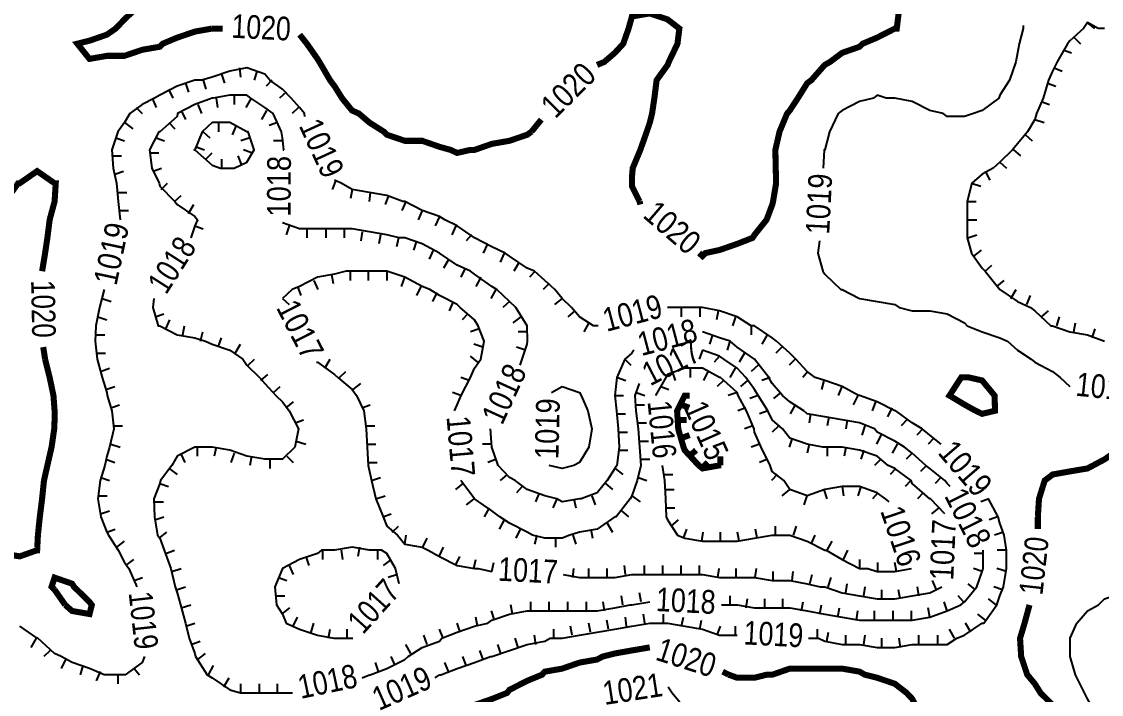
# Model space of a CAD drawing. Extents: x 628896 to 629881, y 4519192 to 4520125.
# Drawn here: x 629102 to 629279.9, y 4519691.2 to 4519802.1 of the extents above; entities that cross this region are included whole.
import ezdxf
from ezdxf.enums import TextEntityAlignment as Align

# ---------------------------------------------------------------- set-up
doc = ezdxf.new("R2010")
doc.units = 0

msp = doc.modelspace()

# ---------------------------------------------------------------- linework, layer by layer
at = {"layer": 'GSLAYER', "linetype": 'CONTINUOUS', "const_width": 1, "flags": 128}
for points in [[(629133.375, 4519801), (629130.5625, 4519800.5), (629127.625, 4519799.5), (629125.25, 4519798.5), (629124.75, 4519798), (629121.875, 4519797.5), (629118.9375, 4519796.5), (629116.0625, 4519796.5), (629113.1875, 4519796), (629111.1875, 4519798.5), (629113.1875, 4519799), (629116.0625, 4519800), (629117.5, 4519801), (629118.9375, 4519802.5), (629120.5, 4519804), (629120.75, 4519807), (629120.8125, 4519810), (629120.625, 4519813), (629120.6875, 4519815.5), (629121.375, 4519818.5)], [(629246.5625, 4519804), (629246.1875, 4519801), (629245.875, 4519801), (629242.9375, 4519799.5), (629240.5625, 4519798.5), (629240.0625, 4519798), (629237.1875, 4519797), (629235.1875, 4519795.5), (629234.3125, 4519795), (629232.125, 4519792.5), (629231.4375, 4519792), (629229.875, 4519789.5), (629228.5625, 4519787.5), (629228.125, 4519787), (629226.875, 4519784), (629226.1875, 4519781), (629226.25, 4519778), (629226.3125, 4519775.5), (629225.8125, 4519772.5), (629225.6875, 4519772), (629224.75, 4519769.5), (629222.75, 4519767), (629222.4375, 4519766.5), (629219.875, 4519765.5), (629217, 4519764.5), (629214.6875, 4519764), (629214.1875, 4519763.5), (629213.625, 4519764)], [(629203.8125, 4519772.5), (629202.5625, 4519775), (629202.5625, 4519775.5), (629202.5625, 4519776.5), (629202.6875, 4519778), (629203.9375, 4519781), (629205, 4519784), (629205.5, 4519785.5), (629205.875, 4519787), (629206.25, 4519789.5), (629206.625, 4519792.5), (629208.4375, 4519795), (629208.625, 4519795.5), (629210.0625, 4519798.5), (629210.375, 4519801), (629208.4375, 4519802.5), (629205.5, 4519803.5), (629202.5625, 4519803), (629202, 4519801), (629201.125, 4519798.5), (629199.75, 4519797), (629198, 4519795.5), (629196.8125, 4519795)], [(629135.125, 4519801), (629133.375, 4519801)], [(629186, 4519784), (629185.3125, 4519783.5), (629182.375, 4519782.5), (629179.5, 4519782), (629176.625, 4519781), (629175.9375, 4519781), (629173.75, 4519780.5), (629172.6875, 4519781), (629170.875, 4519781.5), (629168, 4519782.5), (629165.125, 4519782.5), (629162.1875, 4519783.5), (629161.6875, 4519784), (629159.3125, 4519785.5), (629157.5625, 4519787), (629156.4375, 4519787.5), (629154.8125, 4519789.5), (629153.5625, 4519791.5), (629152.8125, 4519792.5), (629151.0625, 4519795.5), (629150.75, 4519796), (629149, 4519798.5), (629147.8125, 4519800)], [(629147.8125, 4519800), (629147.8125, 4519800)], [(629196.8125, 4519795), (629196.8125, 4519795)], [(629187.625, 4519786), (629186, 4519784)], [(629095.8125, 4519752), (629095.875, 4519752.5), (629098.0625, 4519755), (629098.75, 4519758), (629098.625, 4519761), (629098.125, 4519764), (629097.6875, 4519766.5), (629097.5625, 4519769.5), (629098.75, 4519772), (629099.25, 4519772.5), (629101.4375, 4519775.5), (629101.6875, 4519775.5), (629104.5625, 4519777.5), (629107.4375, 4519775.5), (629107.625, 4519775.5), (629107.4375, 4519772.5), (629106.625, 4519769.5), (629106.25, 4519766.5), (629105.875, 4519764), (629105.375, 4519761)], [(629203.9375, 4519772), (629203.8125, 4519772.5)], [(629213.625, 4519764), (629213.625, 4519764)], [(629105.375, 4519761), (629105.375, 4519761)], [(629105.5625, 4519748.5), (629105.875, 4519746.5)], [(629105.875, 4519746.5), (629106.625, 4519743.5), (629107.25, 4519740.5), (629107.4375, 4519738), (629107.4375, 4519736.5), (629107.375, 4519735), (629106.9375, 4519732), (629106.25, 4519729), (629105.6875, 4519726.5), (629105.375, 4519723.5), (629105, 4519720.5), (629104.6875, 4519717.5), (629104.5625, 4519715), (629104.5, 4519715), (629101.6875, 4519714), (629098.75, 4519714.5), (629097.1875, 4519715), (629095.875, 4519715), (629093, 4519715.5), (629090.4375, 4519715), (629090.125, 4519714.5), (629087.3125, 4519713.5)], [(629257.375, 4519739), (629254.875, 4519740.5), (629256.8125, 4519743.5), (629257.375, 4519743.5), (629258.0625, 4519743.5), (629260.25, 4519743), (629262.3125, 4519740.5), (629262.375, 4519738), (629260.25, 4519737.5), (629259.1875, 4519738)], [(629211.375, 4519740.5), (629211.25, 4519740.5), (629210, 4519738), (629210.1875, 4519735), (629211.0625, 4519732), (629211.25, 4519731.5), (629213.5625, 4519729), (629214.1875, 4519728.5), (629217, 4519729), (629217.3125, 4519729)], [(629212.0625, 4519740.5), (629211.375, 4519740.5)], [(629210.6875, 4519739), (629212, 4519738.5)], [(629259.1875, 4519738), (629257.375, 4519739)], [(629269.4375, 4519720.5), (629269.625, 4519723.5), (629270.5625, 4519726.5), (629271.875, 4519727.5), (629274.6875, 4519728), (629277.625, 4519728.5), (629278.5625, 4519729), (629280.4375, 4519730), (629283.375, 4519732), (629283.5, 4519732), (629286.3125, 4519733.5), (629288.5625, 4519735), (629289.125, 4519735), (629292.0625, 4519736), (629294.875, 4519737), (629297.75, 4519737.5), (629299.6875, 4519738), (629300.625, 4519738), (629303.5, 4519738.5), (629306.375, 4519739), (629309.3125, 4519739.5)], [(629210.0625, 4519736.5), (629211.5625, 4519736.5)], [(629210.6875, 4519733.5), (629212.0625, 4519734)], [(629212, 4519730.5), (629213.125, 4519731.5)], [(629214.0625, 4519728.5), (629215.0625, 4519729.5)], [(629217.125, 4519729), (629217.125, 4519730.5)], [(629217.3125, 4519729), (629217.3125, 4519729)], [(629269.4375, 4519718.5), (629269.4375, 4519720.5)], [(629107.4375, 4519708.5), (629106.9375, 4519709), (629107.4375, 4519710.5), (629110.3125, 4519709.5), (629110.625, 4519709), (629113.1875, 4519706.5), (629113.5625, 4519706), (629113.1875, 4519704.5), (629110.3125, 4519705), (629109.1875, 4519706)], [(629109.1875, 4519706), (629107.4375, 4519708.5)], [(629279.1875, 4519657), (629278.5625, 4519660), (629277.625, 4519663), (629277.625, 4519663), (629276.8125, 4519666), (629276.5625, 4519668.5), (629276.3125, 4519671.5), (629276.25, 4519674.5), (629276.125, 4519677.5), (629275.5625, 4519680), (629274.6875, 4519683), (629273.6875, 4519686), (629272.3125, 4519689), (629271.875, 4519689.5), (629269.875, 4519691.5), (629268.9375, 4519693), (629267.6875, 4519694.5), (629266.6875, 4519697.5), (629266.5, 4519700.5), (629267.25, 4519703), (629268.0625, 4519706)], [(629268.0625, 4519706), (629268.0625, 4519706)], [(629159.3125, 4519683), (629159.625, 4519683), (629162.1875, 4519683.5), (629165.125, 4519684.5), (629167.4375, 4519686), (629168, 4519686), (629170.875, 4519687), (629173.75, 4519688), (629175.125, 4519689), (629176.625, 4519689.5), (629179.5, 4519690.5), (629182, 4519691.5), (629182.375, 4519692), (629185.3125, 4519693.5), (629187.75, 4519694.5), (629188.1875, 4519695), (629191.0625, 4519695.5), (629193.9375, 4519696.5), (629196.8125, 4519697), (629197.75, 4519697.5), (629199.75, 4519698), (629202.5625, 4519698.5), (629205.5, 4519699)], [(629205.5, 4519699), (629205.5, 4519699)], [(629218.5, 4519694.5), (629219.875, 4519694), (629222.75, 4519694), (629224.75, 4519694.5), (629225.6875, 4519694.5), (629228.5625, 4519695.5), (629231.4375, 4519695.5), (629234.3125, 4519695.5), (629237.1875, 4519695.5), (629240.0625, 4519695), (629240.9375, 4519694.5), (629242.9375, 4519694), (629245.875, 4519693), (629247.8125, 4519691.5), (629248.75, 4519690.5), (629249.5, 4519689), (629249.25, 4519686), (629248.75, 4519684), (629248.5, 4519683), (629247.6875, 4519680), (629246.125, 4519677.5), (629245.875, 4519677), (629243.6875, 4519674.5)], [(629217.5, 4519695), (629218.5, 4519694.5)]]:
    msp.add_lwpolyline(points, dxfattribs=at)
at = {"layer": 'GSLAYER', "linetype": 'CONTINUOUS', "flags": 128}
for points in [[(629267, 4519801), (629266.375, 4519798.5), (629266.0625, 4519797), (629265.8125, 4519795.5), (629264.75, 4519792.5), (629263.1875, 4519790), (629263, 4519789.5), (629260.25, 4519787.5), (629258.8125, 4519787), (629257.375, 4519786.5), (629254.5, 4519786.5), (629253.8125, 4519787), (629251.625, 4519787.5), (629248.75, 4519789), (629245.875, 4519789.5), (629244.4375, 4519789.5), (629242.9375, 4519790), (629242.375, 4519789.5), (629240.0625, 4519789), (629237.1875, 4519787.5), (629236.5625, 4519787), (629235.125, 4519784), (629234.3125, 4519781), (629234.25, 4519781), (629234.0625, 4519778)], [(629280.4375, 4519801), (629279.375, 4519801), (629277.625, 4519802), (629276.9375, 4519801), (629274.6875, 4519799), (629274.3125, 4519798.5), (629272.625, 4519795.5), (629271.875, 4519794), (629271.1875, 4519792.5), (629270.3125, 4519789.5), (629269.1875, 4519787), (629268.9375, 4519786), (629267.75, 4519784), (629266.0625, 4519782), (629265.25, 4519781), (629263.1875, 4519779), (629262.0625, 4519778), (629260.25, 4519777), (629258.5625, 4519775.5), (629257.8125, 4519772.5), (629257.8125, 4519769.5), (629257.8125, 4519766.5), (629258.5, 4519764), (629260.25, 4519761.5), (629260.75, 4519761), (629263.1875, 4519758), (629266.0625, 4519756), (629268.25, 4519755), (629268.9375, 4519754.5), (629271.5625, 4519752), (629271.875, 4519752), (629274.6875, 4519751), (629277.625, 4519750.5), (629280.4375, 4519749.5)], [(629267, 4519801.5), (629267, 4519801)], [(629277.5, 4519802), (629278.75, 4519801)], [(629275.4375, 4519799.5), (629276.4375, 4519798.5)], [(629273.625, 4519797.5), (629275, 4519797)], [(629148.625, 4519787), (629147.8125, 4519788), (629146.4375, 4519789.5), (629145, 4519791), (629142.875, 4519792.5), (629142.0625, 4519793.5), (629139.125, 4519794.5), (629136.3125, 4519794), (629133.375, 4519793), (629131.6875, 4519792.5), (629130.5625, 4519792.5), (629127.625, 4519791.5), (629124.75, 4519790), (629123.875, 4519789.5), (629121.875, 4519788.5), (629119.8125, 4519787), (629118.9375, 4519785.5), (629117.875, 4519784), (629116.875, 4519781), (629117.0625, 4519778), (629117.625, 4519775.5), (629117.9375, 4519772.5), (629118.25, 4519769.5)], [(629137.875, 4519794.5), (629138.0625, 4519793)], [(629140.75, 4519794), (629140.3125, 4519792.5)], [(629272.125, 4519794.5), (629273.4375, 4519794)], [(629129, 4519792), (629129.5, 4519790.5)], [(629131.9375, 4519792.5), (629132.375, 4519791)], [(629134.9375, 4519793.5), (629135.4375, 4519792)], [(629143.25, 4519792.5), (629142.3125, 4519791.5)], [(629271, 4519792), (629272.375, 4519791.5)], [(629126.1875, 4519791), (629126.9375, 4519789.5)], [(629145.5625, 4519790.5), (629144.5, 4519789.5)], [(629145.1875, 4519781), (629145, 4519783), (629144.8125, 4519784), (629143.4375, 4519787), (629142.0625, 4519788), (629139.75, 4519789.5), (629139.125, 4519790), (629136.3125, 4519790), (629133.5625, 4519789.5), (629133.375, 4519789.5), (629130.5625, 4519788.5), (629127.6875, 4519787), (629127.625, 4519786.5), (629124.75, 4519784), (629124.625, 4519784), (629123.0625, 4519781), (629123.4375, 4519778), (629124.6875, 4519775.5), (629124.75, 4519775), (629127.25, 4519772.5), (629127.625, 4519772), (629130.5625, 4519770), (629131, 4519769.5), (629130.5625, 4519768.5), (629129.875, 4519766.5)], [(629123.5, 4519789.5), (629124.1875, 4519788)], [(629131.0625, 4519788.5), (629131.625, 4519787)], [(629134.0625, 4519789.5), (629134.25, 4519788)], [(629137, 4519790), (629137, 4519788.5)], [(629139.8125, 4519789.5), (629138.9375, 4519788)], [(629270, 4519789), (629271.375, 4519788.5)], [(629120.875, 4519788), (629121.875, 4519787)], [(629128.3125, 4519787.5), (629129, 4519786)], [(629142.375, 4519787.5), (629141.5, 4519786)], [(629147.625, 4519788), (629146.5625, 4519787)], [(629148.6875, 4519786.5), (629148.625, 4519787)], [(629118.9375, 4519785.5), (629120.3125, 4519784.5)], [(629126.25, 4519785.5), (629127.25, 4519784.5)], [(629139.125, 4519779), (629140.3125, 4519781), (629139.3125, 4519784), (629139.125, 4519784), (629136.3125, 4519785.5), (629133.375, 4519785.5), (629131.75, 4519784), (629130.5625, 4519781), (629130.4375, 4519781), (629130.5625, 4519781), (629133.375, 4519778.5), (629134.75, 4519778), (629136.3125, 4519778), (629137, 4519778)], [(629134.4375, 4519785.5), (629134.4375, 4519784)], [(629137.375, 4519785), (629136.6875, 4519783.5)], [(629144.1875, 4519785.5), (629142.8125, 4519785)], [(629268.9375, 4519786), (629270.5, 4519785.5)], [(629131.9375, 4519784), (629133, 4519783)], [(629267.375, 4519783.5), (629268.5, 4519782.5)], [(629117.5, 4519783), (629118.9375, 4519782.5)], [(629124.1875, 4519783), (629125.5625, 4519782.5)], [(629130.75, 4519781.5), (629132.125, 4519781)], [(629139.625, 4519783), (629138.125, 4519782.5)], [(629145, 4519782.5), (629143.5, 4519782.5)], [(629116.9375, 4519780), (629118.4375, 4519780)], [(629123.125, 4519780.5), (629124.625, 4519780.5)], [(629132.375, 4519779.5), (629133.375, 4519780.5)], [(629135, 4519778), (629135, 4519779.5)], [(629138.3125, 4519778.5), (629137.6875, 4519780)], [(629139.875, 4519780.5), (629138.5625, 4519781)], [(629145.0625, 4519781), (629145.1875, 4519781)], [(629265.4375, 4519781), (629266.5625, 4519780)], [(629123.6875, 4519777.5), (629125.0625, 4519778)], [(629137, 4519778), (629139.125, 4519779)], [(629234.0625, 4519778), (629234.0625, 4519778)], [(629263.1875, 4519779), (629264.25, 4519778)], [(629117.375, 4519777), (629118.8125, 4519777.5)], [(629153.75, 4519776), (629153.1875, 4519774.5)], [(629196.8125, 4519752), (629196.25, 4519752), (629193.9375, 4519753.5), (629192.625, 4519755), (629191.0625, 4519756.5), (629189.875, 4519758), (629188.1875, 4519759.5), (629186.5, 4519761), (629185.3125, 4519761.5), (629182.375, 4519763.5), (629181.6875, 4519764), (629179.5, 4519765), (629176.625, 4519766.5), (629176.625, 4519766.5), (629173.75, 4519768.5), (629171.75, 4519769.5), (629170.875, 4519770), (629168, 4519771), (629165.125, 4519772.5), (629164.8125, 4519772.5), (629162.1875, 4519773.5), (629159.3125, 4519774), (629156.4375, 4519774.5), (629154.625, 4519775.5), (629153.5625, 4519776)], [(629153.5625, 4519776), (629153.5625, 4519776)], [(629260.75, 4519777.5), (629261.5, 4519776)], [(629125, 4519774.5), (629126.0625, 4519775.5)], [(629156.4375, 4519774.5), (629156.1875, 4519773)], [(629258.5, 4519775.5), (629260.0625, 4519775)], [(629117.875, 4519774), (629119.3125, 4519774)], [(629127.1875, 4519772.5), (629128.3125, 4519773.5)], [(629159.4375, 4519774), (629159.25, 4519772.5)], [(629162.4375, 4519773.5), (629161.875, 4519772)], [(629165.3125, 4519772.5), (629164.625, 4519771)], [(629257.8125, 4519772.5), (629259.25, 4519772.5)], [(629118.0625, 4519771), (629119.625, 4519771)], [(629129.5, 4519770.5), (629130.375, 4519772)], [(629168, 4519771), (629167.3125, 4519769.5)], [(629118.25, 4519769.5), (629118.25, 4519769.5)], [(629184.5, 4519746.5), (629185.3125, 4519749), (629185.375, 4519749.5), (629185.3125, 4519752), (629183.4375, 4519755), (629182.375, 4519756), (629180.3125, 4519758), (629179.5, 4519758.5), (629176.625, 4519760.5), (629175.9375, 4519761), (629173.75, 4519762), (629170.875, 4519764), (629168, 4519765.5), (629165.125, 4519766.5), (629164.1875, 4519766.5), (629162.1875, 4519767), (629159.3125, 4519767.5), (629156.4375, 4519768), (629153.5625, 4519768), (629150.75, 4519768), (629147.8125, 4519768), (629145, 4519769)], [(629145, 4519769), (629145, 4519769)], [(629170.875, 4519770), (629170.125, 4519768.5)], [(629257.8125, 4519769.5), (629259.375, 4519769.5)], [(629130.5625, 4519768.5), (629131.9375, 4519768)], [(629146.0625, 4519768.5), (629145.5625, 4519767)], [(629149, 4519768), (629149, 4519766.5)], [(629152.125, 4519768), (629152.125, 4519766.5)], [(629155.125, 4519768), (629155.125, 4519766.5)], [(629158.125, 4519767.5), (629157.875, 4519766)], [(629161.125, 4519767), (629160.875, 4519765.5)], [(629173.5625, 4519768.5), (629172.875, 4519767)], [(629176.125, 4519767), (629175.25, 4519766)], [(629257.875, 4519766.5), (629259.375, 4519767)], [(629129.875, 4519766.5), (629129.875, 4519766.5)], [(629164.125, 4519766.5), (629163.75, 4519765)], [(629167.0625, 4519766), (629166.5625, 4519764.5)], [(629178.75, 4519765.5), (629178.0625, 4519764)], [(629233.4375, 4519766), (629233.1875, 4519764)], [(629169.8125, 4519764.5), (629169.125, 4519763)], [(629181.5, 4519764), (629180.875, 4519762.5)], [(629233.1875, 4519764), (629234, 4519761), (629234.3125, 4519760.5), (629237, 4519758), (629237.1875, 4519758), (629240.0625, 4519756.5), (629242.9375, 4519756), (629245.875, 4519755.5), (629246.5625, 4519755), (629248.75, 4519754.5), (629251.625, 4519754.5), (629254.5, 4519754), (629257.375, 4519752.5), (629257.8125, 4519752), (629260.25, 4519751), (629263.1875, 4519750), (629264.4375, 4519749.5), (629266.0625, 4519748), (629268.3125, 4519746.5), (629268.9375, 4519746), (629271.875, 4519744.5), (629273.125, 4519743.5), (629274.6875, 4519742)], [(629258.875, 4519763.5), (629260.125, 4519764.5)], [(629172.375, 4519763), (629171.5, 4519761.5)], [(629184, 4519762.5), (629183.125, 4519761)], [(629260.75, 4519761), (629261.875, 4519762)], [(629173.75, 4519739), (629174.4375, 4519740.5), (629175.9375, 4519743.5), (629176.625, 4519745), (629177.6875, 4519746.5), (629178.1875, 4519749.5), (629177.25, 4519752), (629176.625, 4519753), (629174.25, 4519755), (629173.75, 4519755.5), (629170.875, 4519757), (629169.25, 4519758), (629168, 4519758.5), (629165.125, 4519760), (629162.1875, 4519761), (629162.125, 4519761), (629159.3125, 4519761), (629156.4375, 4519761), (629155.5, 4519761), (629153.5625, 4519760.5), (629150.75, 4519760), (629147.8125, 4519758.5), (629146.5625, 4519758), (629145, 4519756.5)], [(629153.0625, 4519760.5), (629153.3125, 4519759)], [(629156.125, 4519761), (629156.125, 4519759.5)], [(629159.125, 4519761), (629159.125, 4519759.5)], [(629162.1875, 4519761), (629162.1875, 4519759.5)], [(629165.0625, 4519760), (629164.5625, 4519758.5)], [(629175.0625, 4519761.5), (629174.375, 4519760)], [(629177.6875, 4519760), (629176.8125, 4519758.5)], [(629186.625, 4519761), (629185.6875, 4519760)], [(629147.4375, 4519758.5), (629148, 4519757)], [(629150.125, 4519759.5), (629150.8125, 4519758)], [(629167.75, 4519758.5), (629167.0625, 4519757)], [(629188.9375, 4519759), (629187.9375, 4519758)], [(629262.6875, 4519758.5), (629263.875, 4519759.5)], [(629115.625, 4519758), (629114.8125, 4519755), (629114.25, 4519752), (629114.125, 4519749.5), (629114.4375, 4519746.5), (629115.25, 4519743.5), (629116.0625, 4519741), (629116.125, 4519740.5), (629116.875, 4519738), (629117.1875, 4519735), (629116.5, 4519732), (629116.0625, 4519730.5), (629115.6875, 4519729), (629114.9375, 4519726.5), (629114.5625, 4519723.5), (629115.0625, 4519720.5), (629116.0625, 4519718), (629116.3125, 4519717.5), (629117.9375, 4519715), (629118.9375, 4519713), (629119.6875, 4519712), (629121, 4519709)], [(629115.25, 4519756.5), (629116.75, 4519756)], [(629115.625, 4519758), (629115.625, 4519758)], [(629123.8125, 4519756.5), (629123.625, 4519755)], [(629145, 4519756.5), (629146.0625, 4519755.5)], [(629145, 4519756.5), (629145, 4519756.5)], [(629170.4375, 4519757.5), (629169.6875, 4519756)], [(629180.125, 4519758), (629179.3125, 4519756.5)], [(629191.0625, 4519756.5), (629189.8125, 4519755.5)], [(629265, 4519756.5), (629265.875, 4519758)], [(629267.625, 4519755.5), (629268.25, 4519757)], [(629123.625, 4519755), (629124.5, 4519752), (629124.75, 4519752), (629127.625, 4519750.5), (629130.5625, 4519750), (629132.3125, 4519749.5), (629133.375, 4519749), (629136.3125, 4519748), (629138.4375, 4519746.5), (629139.125, 4519745.5), (629141.1875, 4519743.5), (629142.0625, 4519742.5), (629143.875, 4519740.5), (629145, 4519739.5), (629146.0625, 4519738), (629147.625, 4519735), (629147, 4519732), (629145, 4519730), (629142.0625, 4519730), (629139.125, 4519730.5), (629136.3125, 4519731.5), (629133.375, 4519732), (629130.5625, 4519732), (629127.625, 4519730.5), (629126.75, 4519729), (629124.875, 4519726.5), (629124.75, 4519726), (629123.8125, 4519723.5), (629123.875, 4519720.5), (629124.375, 4519717.5), (629124.75, 4519717), (629125.5, 4519715), (629126.5625, 4519712), (629127.3125, 4519709), (629127.625, 4519708), (629128.1875, 4519706), (629129, 4519703), (629129.625, 4519700.5), (629130.5625, 4519698), (629130.625, 4519697.5), (629132.5625, 4519694.5), (629133.375, 4519694), (629136.3125, 4519692), (629138.0625, 4519691.5), (629139.125, 4519691.5), (629142.0625, 4519691.5), (629145, 4519691.5), (629146.625, 4519691.5)], [(629173.125, 4519756), (629172.4375, 4519754.5)], [(629182.375, 4519756), (629181.3125, 4519755)], [(629251.625, 4519734), (629250.375, 4519735), (629248.75, 4519736), (629246.0625, 4519738), (629245.875, 4519738), (629242.9375, 4519739.5), (629240.0625, 4519740.5), (629239.875, 4519740.5), (629237.1875, 4519742), (629234.3125, 4519743), (629232.75, 4519743.5), (629231.4375, 4519744.5), (629229.5625, 4519746.5), (629228.5625, 4519747.5), (629226.375, 4519749.5), (629225.6875, 4519750), (629222.75, 4519752), (629222.1875, 4519752), (629219.875, 4519753.5), (629217, 4519754.5), (629214.1875, 4519755), (629211.375, 4519755), (629211.25, 4519755), (629210.9375, 4519755), (629208.4375, 4519755)], [(629208.4375, 4519755), (629208.4375, 4519755)], [(629210.6875, 4519755), (629210.6875, 4519753.5)], [(629213.75, 4519755), (629213.75, 4519753.5)], [(629114.5625, 4519753.5), (629116.0625, 4519753)], [(629124, 4519753.5), (629125.4375, 4519754)], [(629125.75, 4519751.5), (629126.4375, 4519753)], [(629175.5, 4519754), (629174.5625, 4519753)], [(629184.25, 4519753.5), (629182.9375, 4519752.5)], [(629193.125, 4519754.5), (629192, 4519753.5)], [(629216.75, 4519754.5), (629216.5, 4519753)], [(629219.625, 4519753.5), (629219.125, 4519752)], [(629270.0625, 4519753.5), (629271.1875, 4519754.5)], [(629272.5625, 4519752), (629273, 4519753.5)], [(629128.5625, 4519750.5), (629128.8125, 4519752)], [(629131.5, 4519749.5), (629131.875, 4519751)], [(629177.375, 4519751.5), (629175.9375, 4519751)], [(629185.3125, 4519751), (629183.8125, 4519751)], [(629195.4375, 4519752.5), (629194.625, 4519751)], [(629197, 4519752), (629196.8125, 4519752)], [(629254.5, 4519726), (629254.125, 4519726.5), (629251.625, 4519728.5), (629251, 4519729), (629248.75, 4519731), (629247.4375, 4519732), (629245.875, 4519733), (629242.9375, 4519734.5), (629242.5, 4519735), (629240.0625, 4519736), (629237.1875, 4519736.5), (629234.3125, 4519737), (629231.4375, 4519737.5), (629230.875, 4519738), (629228.5625, 4519739.5), (629227.375, 4519740.5), (629225.6875, 4519742.5), (629225.125, 4519743.5), (629222.75, 4519746.5), (629219.875, 4519748.5), (629218.75, 4519749.5), (629217, 4519750), (629214.1875, 4519751)], [(629214.1875, 4519751), (629214.1875, 4519751)], [(629222.1875, 4519752), (629222.1875, 4519750.5)], [(629275.375, 4519751), (629275.625, 4519752.5)], [(629278.375, 4519750), (629278.875, 4519751.5)], [(629114.25, 4519750.5), (629115.6875, 4519750.5)], [(629134.375, 4519748.5), (629134.9375, 4519750)], [(629215.8125, 4519750.5), (629215.3125, 4519749)], [(629218.6875, 4519749.5), (629218.25, 4519748)], [(629224.8125, 4519750.5), (629223.9375, 4519749)], [(629114.3125, 4519747.5), (629115.8125, 4519747.5)], [(629137.1875, 4519747.5), (629138.0625, 4519749)], [(629178, 4519748.5), (629176.5, 4519749)], [(629202.5625, 4519747.5), (629201.375, 4519746.5), (629200.0625, 4519743.5), (629199.75, 4519740.5), (629200, 4519738), (629200.3125, 4519735), (629200.4375, 4519732), (629200.0625, 4519729), (629199.75, 4519728.5), (629198.5, 4519726.5), (629196.8125, 4519724.5), (629194.1875, 4519723.5), (629193.9375, 4519723.5), (629191.0625, 4519723), (629190.1875, 4519723.5), (629188.1875, 4519724), (629185.3125, 4519725), (629183.3125, 4519726.5), (629182.375, 4519727), (629180.5, 4519729), (629179.5, 4519732), (629179.25, 4519735)], [(629185, 4519748), (629183.5625, 4519748.5)], [(629202.875, 4519748), (629202.5625, 4519747.5)], [(629214.1875, 4519748), (629213.625, 4519746.5)], [(629251.75, 4519723.5), (629251.625, 4519723.5), (629248.75, 4519726), (629248.5625, 4519726.5), (629245.875, 4519728.5), (629244.75, 4519729), (629242.9375, 4519730.5), (629240.0625, 4519731.5), (629237.1875, 4519732), (629234.3125, 4519732), (629234, 4519732), (629231.4375, 4519732.5), (629228.5625, 4519733.5), (629227.375, 4519735), (629225.6875, 4519736.5), (629224.9375, 4519738), (629223.375, 4519740.5), (629222.75, 4519741.5), (629221.3125, 4519743.5), (629219.875, 4519745), (629217.6875, 4519746.5), (629217, 4519747), (629214.1875, 4519748)], [(629214.1875, 4519748), (629214.1875, 4519748)], [(629221.125, 4519747.5), (629220.25, 4519746)], [(629227.25, 4519748.5), (629226.25, 4519747.5)], [(629139.3125, 4519745.5), (629140.375, 4519746.5)], [(629150.5625, 4519746), (629150.75, 4519746)], [(629150.75, 4519746), (629153.5625, 4519744), (629154.125, 4519743.5), (629156.4375, 4519741.5), (629157.1875, 4519740.5), (629158.375, 4519738), (629158.75, 4519735), (629158.9375, 4519732), (629159.125, 4519729), (629159.3125, 4519728), (629159.625, 4519726.5), (629160.375, 4519723.5), (629161.5625, 4519720.5), (629162.1875, 4519719), (629163.9375, 4519717.5), (629165.125, 4519716), (629168, 4519715.5), (629169, 4519715), (629170.875, 4519714), (629173.75, 4519712.5), (629176.625, 4519712), (629177.25, 4519712), (629179.5, 4519711.5)], [(629151.9375, 4519745), (629152.8125, 4519746.5)], [(629177.1875, 4519746), (629175.9375, 4519747)], [(629184.125, 4519745.5), (629184.5, 4519746.5)], [(629201.375, 4519746.5), (629202.375, 4519745.5)], [(629217, 4519747), (629216.125, 4519746)], [(629229.4375, 4519746.5), (629228.4375, 4519745.5)], [(629115, 4519744.5), (629116.5, 4519745)], [(629141.4375, 4519743), (629142.5625, 4519744)], [(629154.375, 4519743.5), (629155.4375, 4519744.5)], [(629244.3125, 4519723.5), (629242.9375, 4519724.5), (629240.0625, 4519725.5), (629237.1875, 4519725.5), (629234.3125, 4519725), (629231.4375, 4519724), (629228.5625, 4519725), (629227.5625, 4519726.5), (629225.6875, 4519728), (629225.3125, 4519729), (629223.875, 4519732), (629222.75, 4519734.5), (629222.6875, 4519735), (629221.4375, 4519738), (629220.0625, 4519740.5), (629219.875, 4519741), (629217.125, 4519743.5), (629217, 4519743.5), (629214.1875, 4519745), (629211.25, 4519745), (629208.4375, 4519744), (629208.125, 4519743.5), (629206.4375, 4519740.5)], [(629209.1875, 4519744.5), (629209.6875, 4519743)], [(629212.125, 4519745), (629212.125, 4519743.5)], [(629215.0625, 4519744.5), (629214.375, 4519743)], [(629219.5625, 4519745), (629218.6875, 4519743.5)], [(629223.375, 4519745.5), (629222.1875, 4519744.5)], [(629231.5625, 4519744.5), (629230.6875, 4519743.5)], [(629156.625, 4519741.5), (629157.875, 4519742.5)], [(629175.75, 4519743), (629174.375, 4519743.5)], [(629200.1875, 4519743.5), (629201.5625, 4519743)], [(629203.75, 4519742.5), (629203.0625, 4519740.5)], [(629217.625, 4519743), (629216.625, 4519742)], [(629221.625, 4519743), (629220.4375, 4519742)], [(629225.3125, 4519743.5), (629223.9375, 4519743)], [(629234.1875, 4519743), (629233.8125, 4519741.5)], [(629115.875, 4519741.5), (629117.375, 4519742)], [(629143.5, 4519741), (629144.625, 4519742)], [(629174.375, 4519740.5), (629173, 4519741)], [(629203.0625, 4519740.5), (629203.1875, 4519738), (629203.5625, 4519735), (629203.8125, 4519732), (629204, 4519729), (629203.4375, 4519726.5), (629202.5625, 4519724), (629202.25, 4519723.5), (629199.9375, 4519720.5), (629199.75, 4519720.5), (629196.8125, 4519718.5), (629193.9375, 4519718), (629192.3125, 4519717.5), (629191.0625, 4519717), (629188.1875, 4519717), (629186.1875, 4519717.5), (629185.3125, 4519718), (629182.375, 4519719.5), (629180.8125, 4519720.5), (629179.5, 4519721.5), (629176.625, 4519723.5), (629176.625, 4519723.5), (629174.375, 4519726.5)], [(629191.0625, 4519742), (629193.9375, 4519741), (629194.1875, 4519740.5), (629195.3125, 4519738), (629195.9375, 4519735), (629195.4375, 4519732), (629193.9375, 4519729.5), (629193, 4519729), (629191.0625, 4519728.5), (629188.9375, 4519729)], [(629189.3125, 4519741), (629191.0625, 4519742)], [(629199.75, 4519740.5), (629201.1875, 4519740.5)], [(629203.25, 4519741), (629204.6875, 4519740.5)], [(629206.4375, 4519740.5), (629206.4375, 4519740.5)], [(629207.3125, 4519742), (629208.625, 4519741.5)], [(629219.875, 4519741), (629218.4375, 4519740.5)], [(629223.375, 4519740.5), (629222, 4519740)], [(629227.0625, 4519741), (629225.875, 4519740)], [(629237.125, 4519742), (629236.5625, 4519740.5)], [(629239.75, 4519740.5), (629239, 4519739)], [(629274.6875, 4519742), (629274.6875, 4519742)], [(629116.6875, 4519738.5), (629118.125, 4519739)], [(629145.5625, 4519738.5), (629146.8125, 4519739.5)], [(629158.0625, 4519738.5), (629159.4375, 4519739)], [(629173.3125, 4519738), (629173.75, 4519739)], [(629203.125, 4519739), (629204.625, 4519739)], [(629229.4375, 4519739), (629228.625, 4519737.5)], [(629242.6875, 4519739.5), (629242.125, 4519738)], [(629200, 4519737.5), (629201.5, 4519737.5)], [(629221.3125, 4519738.5), (629220, 4519738)], [(629224.9375, 4519738), (629223.5625, 4519737.5)], [(629232, 4519737.5), (629231.75, 4519736)], [(629235, 4519737), (629234.75, 4519735.5)], [(629245.375, 4519738.5), (629244.6875, 4519737)], [(629117.1875, 4519735.5), (629118.625, 4519735.5)], [(629147.0625, 4519736), (629148.4375, 4519736.5)], [(629158.75, 4519735.5), (629160.1875, 4519735.5)], [(629179.25, 4519735), (629179.25, 4519735)], [(629203.4375, 4519736), (629204.9375, 4519736)], [(629222.5, 4519735.5), (629221.125, 4519735)], [(629226.75, 4519735.5), (629225.6875, 4519734.5)], [(629238, 4519736.5), (629237.8125, 4519735)], [(629240.9375, 4519735.5), (629240.4375, 4519734)], [(629247.875, 4519736.5), (629246.9375, 4519735.5)], [(629250.5, 4519735), (629249.5, 4519734)], [(629200.3125, 4519734.5), (629201.8125, 4519734.5)], [(629228.9375, 4519733.5), (629228.4375, 4519732)], [(629243.5625, 4519734), (629242.875, 4519732.5)], [(629252.3125, 4519733.5), (629251.375, 4519732.5)], [(629253.5, 4519732.5), (629251.625, 4519734)], [(629116.6875, 4519732.5), (629118.25, 4519732)], [(629130.9375, 4519732), (629130.9375, 4519730.5)], [(629134.0625, 4519732), (629133.75, 4519730.5)], [(629147.25, 4519733), (629148.8125, 4519732.5)], [(629158.875, 4519732.5), (629160.375, 4519732.5)], [(629179.4375, 4519732.5), (629177.9375, 4519732.5)], [(629200.4375, 4519731.5), (629201.875, 4519731.5)], [(629203.75, 4519733), (629205.3125, 4519733)], [(629223.5625, 4519732.5), (629222.1875, 4519732)], [(629231.75, 4519732.5), (629231.4375, 4519731)], [(629234.75, 4519732), (629234.75, 4519730.5)], [(629237.8125, 4519732), (629237.5, 4519730.5)], [(629240.75, 4519731.5), (629240.25, 4519730)], [(629246.25, 4519732.5), (629245.4375, 4519731)], [(629115.875, 4519730), (629117.375, 4519729.5)], [(629128.1875, 4519731), (629128.875, 4519729.5)], [(629137, 4519731), (629136.5, 4519729.5)], [(629139.875, 4519730.5), (629139.625, 4519729)], [(629142.875, 4519730), (629142.875, 4519728.5)], [(629145.6875, 4519730.5), (629146.75, 4519729.5)], [(629180.25, 4519730), (629178.8125, 4519729.5)], [(629203.9375, 4519730), (629205.5, 4519730)], [(629224.875, 4519730), (629223.5625, 4519729.5)], [(629243.5625, 4519730), (629242.5, 4519729)], [(629248.75, 4519731), (629247.75, 4519730)], [(629126.3125, 4519728.5), (629127.625, 4519727.5)], [(629159.0625, 4519729.5), (629160.5625, 4519729.5)], [(629188.9375, 4519729), (629188.9375, 4519729)], [(629199.8125, 4519728.5), (629201.0625, 4519727.5)], [(629207.5625, 4519729), (629207.9375, 4519726.5)], [(629246.0625, 4519728.5), (629245.125, 4519727.5)], [(629251.0625, 4519729), (629250.125, 4519728)], [(629115.0625, 4519727), (629116.5, 4519726.5)], [(629159.625, 4519726.5), (629161.125, 4519727)], [(629174.375, 4519726.5), (629174.375, 4519726.5)], [(629182, 4519727.5), (629180.875, 4519726.5)], [(629203.5625, 4519727), (629205, 4519726.5)], [(629207.75, 4519727.5), (629209.3125, 4519727.5)], [(629207.9375, 4519726.5), (629208.0625, 4519723.5), (629208.1875, 4519720.5), (629208.4375, 4519720), (629210.0625, 4519717.5), (629211.25, 4519717), (629214.1875, 4519716.5), (629217, 4519716.5), (629219.875, 4519716.5), (629222.75, 4519717), (629225.6875, 4519717.5), (629228.5625, 4519717.5), (629231.4375, 4519716.5), (629234.3125, 4519715), (629234.5625, 4519715), (629237.1875, 4519713.5), (629240.0625, 4519712), (629241.4375, 4519712), (629242.9375, 4519711.5), (629245.875, 4519711.5), (629248.625, 4519712)], [(629226.5, 4519727.5), (629225.5625, 4519726.5)], [(629248.5, 4519726.5), (629247.5625, 4519725.5)], [(629253.4375, 4519727), (629252.5, 4519726)], [(629124.75, 4519726), (629126.1875, 4519725.5)], [(629174.6875, 4519726), (629173.5, 4519725)], [(629184.5, 4519725.5), (629183.5625, 4519724.5)], [(629187.25, 4519724.5), (629186.6875, 4519723)], [(629198.1875, 4519726), (629199.375, 4519725)], [(629208, 4519725), (629209.5, 4519725)], [(629228.5, 4519725), (629227.25, 4519724)], [(629234.1875, 4519725), (629234.6875, 4519723.5)], [(629237.1875, 4519725.5), (629237.4375, 4519724)], [(629240.25, 4519725.5), (629239.75, 4519724)], [(629243.0625, 4519724.5), (629242.1875, 4519723.5)], [(629250.5625, 4519724.5), (629249.625, 4519723.5)], [(629255, 4519725.5), (629254.5, 4519726)], [(629114.625, 4519724), (629116.125, 4519724)], [(629123.8125, 4519723), (629125.375, 4519723)], [(629160.375, 4519723.5), (629161.875, 4519724)], [(629176.5, 4519723.5), (629175.25, 4519722.5)], [(629190.1875, 4519723.5), (629189.5, 4519722)], [(629193, 4519723.5), (629193.3125, 4519722)], [(629195.9375, 4519724), (629196.5, 4519722.5)], [(629202.5625, 4519724), (629203.9375, 4519723)], [(629231.375, 4519724), (629230.875, 4519722.5)], [(629233.3125, 4519700.5), (629234.3125, 4519700), (629237.1875, 4519699.5), (629240.0625, 4519699.5), (629242.9375, 4519699), (629245.875, 4519699), (629248.75, 4519699.5), (629251.625, 4519699.5), (629254.5, 4519699.5), (629256.0625, 4519700.5), (629257.375, 4519701), (629260.25, 4519703), (629260.5625, 4519703), (629262.6875, 4519706), (629263.1875, 4519707.5), (629263.75, 4519709), (629264.25, 4519712), (629264.25, 4519715), (629263.875, 4519717.5), (629263.1875, 4519719.5), (629262.875, 4519720.5), (629261.3125, 4519723.5)], [(629244.9375, 4519723), (629244.3125, 4519723.5)], [(629254.125, 4519721), (629251.75, 4519723.5)], [(629261.375, 4519723.5), (629260.0625, 4519723)], [(629261.3125, 4519723.5), (629261.3125, 4519723.5)], [(629115, 4519721), (629116.5, 4519721.5)], [(629161.5, 4519720.5), (629162.875, 4519721)], [(629179.0625, 4519722), (629178.1875, 4519720.5)], [(629200.8125, 4519721.5), (629202, 4519720.5)], [(629208.125, 4519722), (629209.625, 4519722)], [(629253.125, 4519722), (629251.9375, 4519721)], [(629123.9375, 4519720), (629125.4375, 4519720.5)], [(629163.0625, 4519718), (629164.125, 4519719)], [(629181.5, 4519720), (629180.6875, 4519718.5)], [(629198.5, 4519719.5), (629199.375, 4519718)], [(629209, 4519719), (629210.25, 4519720)], [(629226.1875, 4519717.5), (629226.1875, 4519719)], [(629229.1875, 4519717.5), (629229.6875, 4519719)], [(629262.8125, 4519720.5), (629261.4375, 4519720)], [(629116.0625, 4519718), (629117.4375, 4519718.5)], [(629124.6875, 4519717), (629125.9375, 4519718)], [(629165.125, 4519716), (629165.375, 4519717.5)], [(629184.125, 4519718.5), (629183.4375, 4519717)], [(629186.875, 4519717.5), (629186.5, 4519716)], [(629192.8125, 4519717.5), (629193.3125, 4519716)], [(629195.8125, 4519718.5), (629196.0625, 4519717)], [(629211.0625, 4519717), (629211.625, 4519718.5)], [(629214.0625, 4519716.5), (629214.3125, 4519718)], [(629217.125, 4519716.5), (629217.125, 4519718)], [(629220.25, 4519716.5), (629219.9375, 4519718)], [(629223.1875, 4519717), (629222.9375, 4519718.5)], [(629232.0625, 4519716), (629232.75, 4519717.5)], [(629263.75, 4519718), (629262.3125, 4519717.5)], [(629117.6875, 4519715.5), (629118.9375, 4519716.5)], [(629163.625, 4519712), (629162.1875, 4519714.5), (629161.3125, 4519715), (629159.3125, 4519715), (629156.4375, 4519715.5), (629153.5625, 4519715), (629151.4375, 4519715), (629150.75, 4519714.5), (629147.8125, 4519713.5), (629145, 4519712), (629143.75, 4519709), (629144, 4519706), (629145, 4519704.5), (629145.5625, 4519703), (629147.8125, 4519702), (629150.75, 4519701), (629153.4375, 4519700.5), (629153.5625, 4519700.5), (629156.4375, 4519700.5), (629156.5625, 4519700.5)], [(629157.6875, 4519715.5), (629157.375, 4519714)], [(629168.125, 4519715.5), (629168.8125, 4519717)], [(629170.8125, 4519714), (629171.5, 4519715.5)], [(629189.9375, 4519717), (629189.9375, 4519715.5)], [(629234.75, 4519715), (629235.5625, 4519716.5)], [(629125.75, 4519714.5), (629127.1875, 4519715)], [(629148.8125, 4519714), (629149.3125, 4519712.5)], [(629151.5625, 4519715), (629151.5625, 4519713.5)], [(629154.625, 4519715), (629154.875, 4519713.5)], [(629160.625, 4519715), (629160.625, 4519713.5)], [(629173.5, 4519712.5), (629174.1875, 4519714)], [(629219.875, 4519706), (629222.75, 4519705.5), (629225.6875, 4519705.5), (629228.5625, 4519705.5), (629231.4375, 4519705), (629234.3125, 4519704.5), (629237.1875, 4519704), (629240.0625, 4519703.5), (629242.9375, 4519703.5), (629245.875, 4519703.5), (629248.75, 4519703.5), (629251.625, 4519704), (629254.5, 4519705), (629256.75, 4519706), (629257.375, 4519706.5), (629259.375, 4519709), (629260.25, 4519711.5), (629260.4375, 4519712), (629260.4375, 4519715)], [(629237.4375, 4519713.5), (629238.125, 4519715)], [(629260.4375, 4519714.5), (629258.9375, 4519714.5)], [(629260.4375, 4519715), (629260.4375, 4519715)], [(629264.25, 4519715), (629262.75, 4519715)], [(629282.75, 4519674.5), (629281.875, 4519677.5), (629281.25, 4519680), (629280.4375, 4519683), (629280.375, 4519683), (629279.4375, 4519686), (629278.5, 4519689), (629277.625, 4519690.5), (629277.125, 4519691.5), (629275.625, 4519694.5), (629274.75, 4519697.5), (629274.75, 4519700.5), (629275.875, 4519703), (629277.625, 4519705), (629279.4375, 4519706), (629280.4375, 4519707), (629283.375, 4519708), (629285.4375, 4519709), (629286.3125, 4519709.5), (629289.125, 4519711.5), (629289.3125, 4519712), (629291.4375, 4519715)], [(629119.1875, 4519712.5), (629120.5, 4519713.5)], [(629126.75, 4519711.5), (629128.3125, 4519712)], [(629146.0625, 4519712.5), (629146.75, 4519711)], [(629162.875, 4519713.5), (629161.5625, 4519712.5)], [(629164.1875, 4519709.5), (629163.625, 4519712)], [(629176.5, 4519712), (629176.8125, 4519713.5)], [(629179.5, 4519711.5), (629179.8125, 4519713)], [(629192.8125, 4519710.5), (629193, 4519712)], [(629195.4375, 4519710.5), (629195.4375, 4519712)], [(629198.5, 4519710.5), (629198.5, 4519712)], [(629201.5, 4519711), (629201.3125, 4519712.5)], [(629204.625, 4519711), (629204.625, 4519712.5)], [(629207.625, 4519711), (629207.625, 4519712.5)], [(629210.6875, 4519711), (629210.6875, 4519712.5)], [(629213.6875, 4519711), (629213.6875, 4519712.5)], [(629216.6875, 4519710.5), (629216.9375, 4519712)], [(629219.75, 4519710.5), (629219.75, 4519712)], [(629222.875, 4519710.5), (629223.0625, 4519712)], [(629240.125, 4519712), (629240.125, 4519713.5)], [(629243.0625, 4519711.5), (629243.0625, 4519713)], [(629246.125, 4519711.5), (629245.875, 4519713)], [(629248.625, 4519712), (629248.625, 4519712)], [(629260.25, 4519711.5), (629258.8125, 4519712)], [(629264.25, 4519711.5), (629262.6875, 4519712)], [(629120.5625, 4519710), (629121.9375, 4519710.5)], [(629144.3125, 4519710.5), (629145.6875, 4519710)], [(629163.9375, 4519711), (629162.375, 4519710.5)], [(629179.5, 4519711.5), (629179.5, 4519711.5)], [(629191.25, 4519711), (629193.9375, 4519710.5)], [(629193.9375, 4519710.5), (629196.8125, 4519710.5), (629199.75, 4519710.5), (629202.5625, 4519711), (629205.5, 4519711), (629208.4375, 4519711), (629211.25, 4519711), (629214.1875, 4519711), (629217, 4519710.5), (629219.875, 4519710.5), (629222.75, 4519710.5), (629225.6875, 4519710), (629228.5625, 4519710), (629231.4375, 4519709.5), (629233.5625, 4519709), (629234.3125, 4519709), (629237.1875, 4519708), (629240.0625, 4519707.5), (629242.9375, 4519707), (629245.875, 4519707), (629248.75, 4519707.5), (629251.625, 4519708), (629253.625, 4519709)], [(629225.8125, 4519710), (629225.8125, 4519711.5)], [(629228.9375, 4519710), (629229.125, 4519711.5)], [(629231.875, 4519709.5), (629232.25, 4519711)], [(629234.875, 4519709), (629235.375, 4519710.5)], [(629121, 4519709), (629121, 4519709)], [(629127.5, 4519708.5), (629129, 4519709)], [(629237.8125, 4519708), (629238, 4519709.5)], [(629240.75, 4519707.5), (629241, 4519709)], [(629243.75, 4519707), (629243.75, 4519708.5)], [(629246.75, 4519707), (629246.5, 4519708.5)], [(629249.8125, 4519707.5), (629249.625, 4519709)], [(629252.75, 4519708.5), (629252.0625, 4519710)], [(629253.625, 4519709), (629253.625, 4519709)], [(629259.1875, 4519708.5), (629257.9375, 4519709.5)], [(629263.625, 4519708.5), (629262.1875, 4519709)], [(629143.875, 4519707.5), (629145.375, 4519707.5)], [(629201.0625, 4519706), (629200.8125, 4519707.5)], [(629204.0625, 4519706.5), (629203.8125, 4519708)], [(629218.75, 4519706), (629218.75, 4519707.5)], [(629221.375, 4519705.5), (629221.625, 4519707)], [(629224.4375, 4519705.5), (629224.4375, 4519707)], [(629227.4375, 4519705.5), (629227.4375, 4519707)], [(629257.1875, 4519706.5), (629256.3125, 4519707.5)], [(629262.5625, 4519706), (629261.3125, 4519707)], [(629128.3125, 4519705.5), (629129.875, 4519706)], [(629144.875, 4519704.5), (629146.1875, 4519705.5)], [(629159.3125, 4519694.5), (629159.4375, 4519694.5), (629162.1875, 4519695.5), (629165.125, 4519697), (629165.6875, 4519697.5), (629168, 4519699), (629170.875, 4519700), (629171.25, 4519700.5), (629173.75, 4519701.5), (629176.625, 4519702.5), (629178.8125, 4519703), (629179.5, 4519703.5), (629182.375, 4519704.5), (629185.3125, 4519705), (629188.1875, 4519705), (629191.0625, 4519705), (629193.9375, 4519705), (629196.8125, 4519705), (629199.75, 4519705.5), (629202.25, 4519706), (629202.5625, 4519706), (629205.5, 4519706.5)], [(629179.9375, 4519703.5), (629179.4375, 4519705)], [(629182.875, 4519704.5), (629182.625, 4519706)], [(629185.875, 4519705), (629185.875, 4519706.5)], [(629188.9375, 4519705), (629188.9375, 4519706.5)], [(629192, 4519705), (629192, 4519706.5)], [(629195.0625, 4519705), (629195.0625, 4519706.5)], [(629198.0625, 4519705), (629197.8125, 4519706.5)], [(629205.5, 4519706.5), (629205.5, 4519706.5)], [(629217.3125, 4519706), (629219.875, 4519706)], [(629230.5, 4519705), (629230.75, 4519706.5)], [(629233.5, 4519704.5), (629233.8125, 4519706)], [(629236.5, 4519704), (629236.75, 4519705.5)], [(629239.5625, 4519703.5), (629239.75, 4519705)], [(629242.5, 4519703.5), (629242.5, 4519705)], [(629245.625, 4519703.5), (629245.625, 4519705)], [(629248.625, 4519703.5), (629248.625, 4519705)], [(629251.625, 4519704), (629251.375, 4519705.5)], [(629254.5, 4519705), (629254, 4519706.5)], [(629129.0625, 4519702.5), (629130.5625, 4519703)], [(629146.75, 4519702.5), (629147.4375, 4519704)], [(629149.6875, 4519701.5), (629150.125, 4519703)], [(629170.875, 4519694.5), (629171.0625, 4519694.5), (629173.75, 4519695.5), (629176.625, 4519696.5), (629179.25, 4519697.5), (629179.5, 4519697.5), (629182.375, 4519698.5), (629185.3125, 4519699.5), (629188.1875, 4519700), (629189.0625, 4519700.5), (629191.0625, 4519700.5), (629193.9375, 4519701), (629196.8125, 4519701.5), (629199.75, 4519702), (629202.5625, 4519702.5), (629205.5, 4519703), (629208.4375, 4519703), (629211.25, 4519702.5), (629214.1875, 4519702), (629217, 4519701), (629219.875, 4519701)], [(629174.25, 4519701.5), (629173.75, 4519703)], [(629177.125, 4519702.5), (629176.8125, 4519704)], [(629195.75, 4519701.5), (629195.4375, 4519703)], [(629198.6875, 4519702), (629198.4375, 4519703.5)], [(629201.6875, 4519702.5), (629201.5, 4519704)], [(629204.6875, 4519703), (629204.4375, 4519704.5)], [(629207.75, 4519703), (629207.75, 4519704.5)], [(629210.75, 4519702.5), (629211.0625, 4519704)], [(629213.75, 4519702), (629214, 4519703.5)], [(629258.375, 4519701.5), (629257.5, 4519703)], [(629260.8125, 4519703.5), (629259.5625, 4519704.5)], [(629121.875, 4519696.5), (629119.0625, 4519694.5), (629118.9375, 4519694.5), (629116.0625, 4519694.5), (629115.625, 4519694.5), (629113.1875, 4519695.5), (629110.3125, 4519696.5), (629108.5, 4519697.5), (629107.4375, 4519698), (629104.6875, 4519700.5), (629104.5625, 4519700.5), (629101.6875, 4519702.5)], [(629152.5625, 4519700.5), (629152.8125, 4519702)], [(629155.625, 4519700.5), (629155.625, 4519702)], [(629171.4375, 4519700.5), (629170.875, 4519702)], [(629189.6875, 4519700.5), (629189.6875, 4519702)], [(629192.6875, 4519701), (629192.4375, 4519702.5)], [(629216.625, 4519701), (629217.125, 4519702.5)], [(629219.625, 4519701), (629219.625, 4519702.5)], [(629233.125, 4519700.5), (629233.125, 4519702)], [(629234.6875, 4519700), (629234.9375, 4519701.5)], [(629255.6875, 4519700.5), (629254.875, 4519702)], [(629104.375, 4519700.5), (629103.5, 4519699)], [(629129.9375, 4519699.5), (629131.4375, 4519700)], [(629156.5625, 4519700.5), (629156.5625, 4519700.5)], [(629166.125, 4519698), (629165.3125, 4519699.5)], [(629168.8125, 4519699.5), (629168.25, 4519701)], [(629180.9375, 4519698), (629180.4375, 4519699.5)], [(629183.8125, 4519699), (629183.3125, 4519700.5)], [(629186.75, 4519699.5), (629186.5, 4519701)], [(629219.875, 4519701), (629219.875, 4519701)], [(629231.625, 4519700.5), (629233.3125, 4519700.5)], [(629237.8125, 4519699.5), (629237.8125, 4519701)], [(629240.75, 4519699.5), (629241, 4519701)], [(629243.75, 4519699), (629243.75, 4519700.5)], [(629246.8125, 4519699), (629246.5625, 4519700.5)], [(629249.8125, 4519699.5), (629249.8125, 4519701)], [(629252.9375, 4519699.5), (629252.9375, 4519701)], [(629106.6875, 4519698.5), (629105.6875, 4519697.5)], [(629131.0625, 4519697), (629132.3125, 4519698)], [(629178.0625, 4519697), (629177.5, 4519698.5)], [(629109.25, 4519697), (629108.5, 4519695.5)], [(629112.0625, 4519696), (629111.625, 4519694.5)], [(629122.25, 4519697.5), (629121.875, 4519696.5)], [(629132.8125, 4519694.5), (629133.625, 4519696)], [(629160.8125, 4519695), (629160.3125, 4519696.5)], [(629163.5625, 4519696), (629162.875, 4519697.5)], [(629172.3125, 4519695), (629171.75, 4519696.5)], [(629175.25, 4519696), (629174.6875, 4519697.5)], [(629114.9375, 4519695), (629114.3125, 4519693.5)], [(629117.875, 4519694.5), (629117.875, 4519693)], [(629120.5625, 4519695.5), (629121.4375, 4519694.5)], [(629158.125, 4519694), (629159.3125, 4519694.5)], [(629170.125, 4519694), (629170.875, 4519694.5)], [(629135.3125, 4519692.5), (629136.1875, 4519694)], [(629138.125, 4519691.5), (629138.125, 4519693)], [(629141.1875, 4519691.5), (629141.1875, 4519693)], [(629144.1875, 4519691.5), (629144.1875, 4519693)], [(629208.5, 4519692.5), (629209.1875, 4519691.5)], [(629146.625, 4519691.5), (629146.625, 4519691.5)], [(629209.1875, 4519691.5), (629211.25, 4519689), (629211.375, 4519689), (629212.875, 4519686), (629214.1875, 4519683.5), (629214.4375, 4519683), (629216.8125, 4519680), (629217, 4519680), (629219.875, 4519678.5), (629221.8125, 4519680), (629222.75, 4519680.5), (629224.8125, 4519683), (629225.6875, 4519684), (629226.875, 4519686), (629228.5625, 4519687.5), (629230.3125, 4519689), (629231.4375, 4519689.5), (629234.3125, 4519689.5), (629237.1875, 4519689.5), (629239, 4519689), (629240.0625, 4519688), (629242, 4519686), (629242.375, 4519683)]]:
    msp.add_lwpolyline(points, dxfattribs=at)

# ---------------------------------------------------------------- texts
at = {"layer": 'GSLAYER', "color": 7}
for s, rotation, width, p, p2 in [('1020', 355.5, 0.751899, (629136.5, 4519799.5), (629146.25, 4519799)), ('1020', 44.4, 0.762426, (629189.9375, 4519786), (629196.9375, 4519793)), ('1019', 294.9, 0.803557, (629147.625, 4519785), (629151.75, 4519776)), ('1018', 89.4, 0.811667, (629146.3125, 4519770), (629146.375, 4519780)), ('1019', 87, 0.812665, (629235.0625, 4519767), (629235.5625, 4519777)), ('1020', 320.4, 0.768013, (629204.1875, 4519770), (629211.75, 4519763.5)), ('1019', 77.4, 0.829774, (629117.625, 4519758.5), (629119.75, 4519768.5)), ('1018', 58.5, 0.771135, (629125.8125, 4519757), (629130.9375, 4519765)), ('1020', 271.1, 0.731801, (629103.5625, 4519759.5), (629103.75, 4519750)), ('1019', 14.8, 0.79732, (629198.375, 4519751), (629207.875, 4519753.5)), ('1017', 297.9, 0.821295, (629143.875, 4519755), (629148.5, 4519746)), ('1018', 14.9, 0.79732, (629204.125, 4519747), (629213.625, 4519749.5)), ('1017', 27.9, 0.794102, (629205.5625, 4519742), (629214.25, 4519746.5)), ('1018', 65.1, 0.803557, (629181.1875, 4519735.5), (629185.3125, 4519744.5)), ('1019', 352.7, 0.790465, (629275.5625, 4519740.5), (629285.25, 4519739.5)), ('1019', 88.5, 0.811904, (629190.4375, 4519730), (629190.6875, 4519740)), ('1016', 275.6, 0.774814, (629205.125, 4519739.5), (629206.0625, 4519730)), ('1015', 294.3, 0.799383, (629211.0625, 4519738.5), (629215.0625, 4519729.5)), ('1017', 275, 0.814752, (629172, 4519737), (629172.875, 4519727)), ('1019', 311, 0.802227, (629252.8125, 4519731), (629259.25, 4519723.5)), ('1018', 297.4, 0.816708, (629253.9375, 4519724), (629258.4375, 4519715)), ('1016', 288.8, 0.813313, (629243.4375, 4519721.5), (629246.625, 4519712)), ('1017', 87.3, 0.812427, (629255.5, 4519710), (629255.9375, 4519720)), ('1020', 83.7, 0.73622, (629270.1875, 4519707.5), (629271.25, 4519717)), ('1017', 357.6, 0.797465, (629180.4375, 4519710), (629190.25, 4519709.5)), ('1017', 49.7, 0.765054, (629158.25, 4519701), (629164.5625, 4519708)), ('1018', 357.6, 0.797465, (629206.4375, 4519705), (629216.25, 4519704.5)), ('1019', 276.2, 0.775876, (629119.625, 4519708), (629120.6875, 4519698.5)), ('1019', 357.6, 0.797465, (629220.875, 4519699.5), (629230.6875, 4519699)), ('1020', 341.6, 0.758099, (629206.25, 4519697), (629215.625, 4519694)), ('1018', 12.3, 0.792935, (629148, 4519690.5), (629157.5625, 4519692.5)), ('1019', 22.6, 0.804021, (629160.875, 4519688.5), (629169.9375, 4519692.5)), ('1021', 7.3, 0.80067, (629198.0625, 4519689.5), (629207.8125, 4519691))]:
    msp.add_text(s, height=3.89682, rotation=rotation, dxfattribs=dict(at, width=width)).set_placement(p, p2, align=Align.FIT)

doc.saveas('drawing.dxf')
